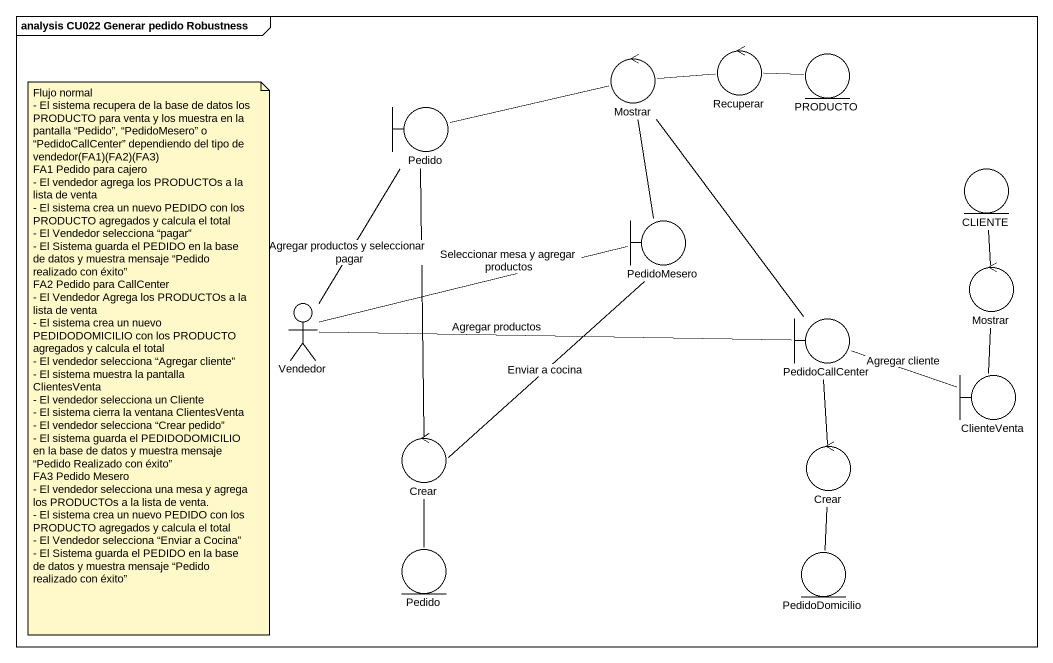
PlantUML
@startuml
mainframe analysis CU022 Generar pedido Robustness
control Recuperar
entity PRODUCTO
control Mostrar
boundary Pedido
entity CLIENTE
boundary PedidoMesero
control "Mostrar" as Mostrar_2
actor Vendedor
boundary PedidoCallCenter
boundary ClienteVenta
control Crear
control "Crear" as Crear_2
entity "Pedido" as Pedido_2
entity PedidoDomicilio
Recuperar -left- Mostrar
PRODUCTO -left- Recuperar
Pedido -right- Mostrar
Pedido -- Crear
CLIENTE -- Mostrar_2
PedidoMesero -up- Mostrar
PedidoMesero -- Crear : Enviar a cocina
Mostrar_2 -- ClienteVenta
Vendedor -up- Pedido : Agregar productos y seleccionar pagar
Vendedor -right- PedidoMesero : Seleccionar mesa y agregar productos
Vendedor -right- PedidoCallCenter : Agregar productos
PedidoCallCenter -up- Mostrar
PedidoCallCenter -right- ClienteVenta : Agregar cliente
PedidoCallCenter -- Crear_2
Crear -- Pedido_2
Crear_2 -- PedidoDomicilio
note as N1
  Flujo normal
  - El sistema recupera de la base de datos los PRODUCTO para venta y los muestra en la pantalla “Pedido”, “PedidoMesero” o “PedidoCallCenter” dependiendo del tipo de vendedor(FA1)(FA2)(FA3)
  FA1 Pedido para cajero
  - El vendedor agrega los PRODUCTOs a la lista de venta
  - El sistema crea un nuevo PEDIDO con los PRODUCTO agregados y calcula el total
  - El Vendedor selecciona “pagar”
  - El Sistema guarda el PEDIDO en la base de datos y muestra mensaje “Pedido realizado con éxito”
  FA2 Pedido para CallCenter
  - El Vendedor Agrega los PRODUCTOs a la lista de venta
  - El sistema crea un nuevo PEDIDODOMICILIO con los PRODUCTO agregados y calcula el total
  - El vendedor selecciona “Agregar cliente”
  - El sistema muestra la pantalla ClientesVenta
  - El vendedor selecciona un Cliente
  - El sistema cierra la ventana ClientesVenta
  - El vendedor selecciona “Crear pedido”
  - El sistema guarda el PEDIDODOMICILIO en la base de datos y muestra mensaje “Pedido Realizado con éxito”
  FA3 Pedido Mesero
  - El vendedor selecciona una mesa y agrega los PRODUCTOs a la lista de venta.
  - El sistema crea un nuevo PEDIDO con los PRODUCTO agregados y calcula el total
  - El Vendedor selecciona “Enviar a Cocina”
  - El Sistema guarda el PEDIDO en la base de datos y muestra mensaje “Pedido realizado con éxito”
end note
@enduml
